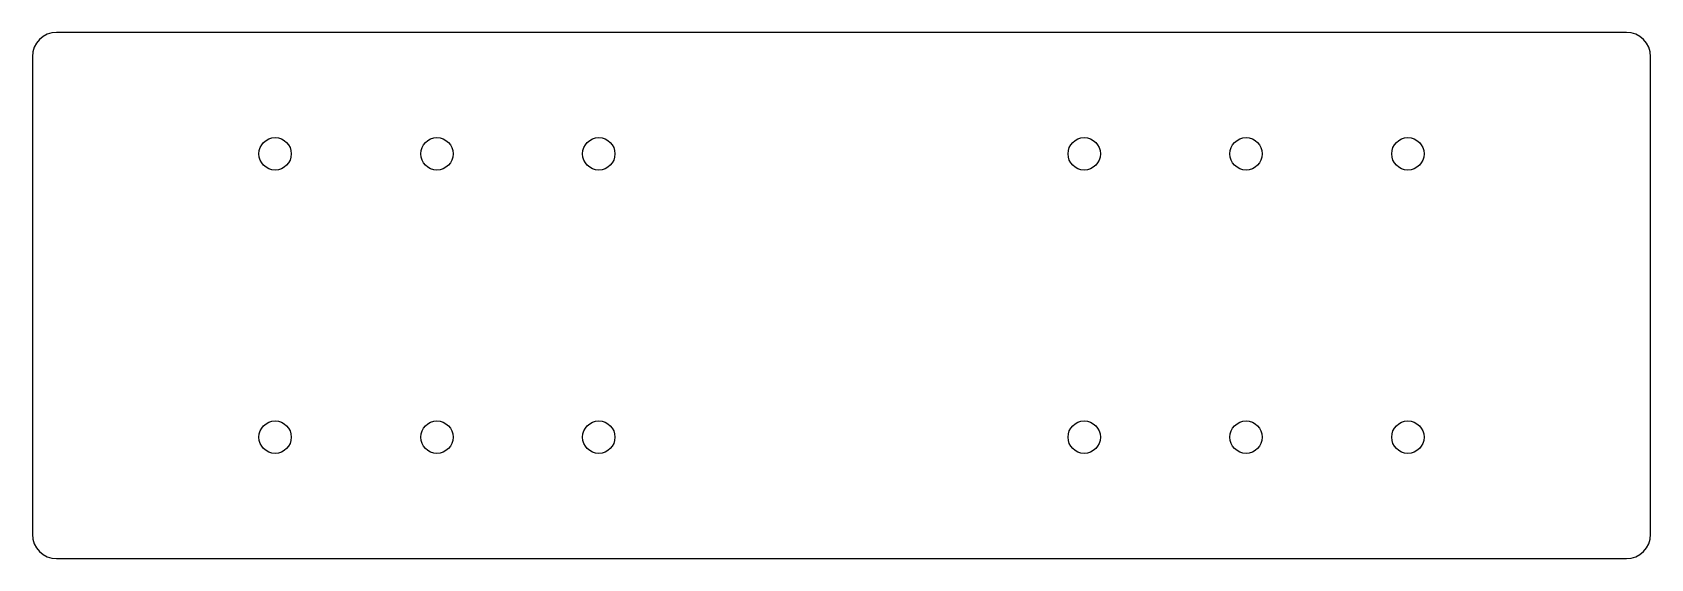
# Model space of a CAD drawing. Extents: x 0 to 200, y 0 to 65.
import ezdxf

# ---------------------------------------------------------------- set-up
doc = ezdxf.new("R2010")
doc.units = 0
doc.layers.add('b_Part_65x200_001_', color=7, linetype='CONTINUOUS')

msp = doc.modelspace()

# ---------------------------------------------------------------- linework, layer by layer
at = {"layer": 'b_Part_65x200_001_'}
for p, q in [((197, 65), (3, 65)), ((197, 65, 10), (3, 65, 10)), ((3, 65), (3, 65, 10)), ((197, 65), (3, 65)), ((3, 65), (3, 65, 10)), ((197, 65, 10), (3, 65, 10)), ((197, 65), (197, 65, 10)), ((197, 65), (197, 65, 10)), ((0, 62), (0, 3)), ((0, 62, 10), (0, 3, 10)), ((0, 62), (0, 3)), ((0, 62), (0, 62, 10)), ((0, 62, 10), (0, 3, 10)), ((0, 62), (0, 62, 10)), ((200, 3), (200, 62)), ((200, 3, 10), (200, 62, 10)), ((200, 3), (200, 62)), ((200, 62), (200, 62, 10)), ((200, 3, 10), (200, 62, 10)), ((200, 62), (200, 62, 10)), ((32, 50), (32, 50, 10)), ((32, 50), (32, 50, 10)), ((52, 50), (52, 50, 10)), ((52, 50), (52, 50, 10)), ((72, 50), (72, 50, 10)), ((72, 50), (72, 50, 10)), ((132, 50), (132, 50, 10)), ((132, 50), (132, 50, 10)), ((152, 50), (152, 50, 10)), ((152, 50), (152, 50, 10)), ((172, 50), (172, 50, 10)), ((172, 50), (172, 50, 10)), ((32, 15), (32, 15, 10)), ((32, 15), (32, 15, 10)), ((52, 15), (52, 15, 10)), ((52, 15), (52, 15, 10)), ((72, 15), (72, 15, 10)), ((72, 15), (72, 15, 10)), ((132, 15), (132, 15, 10)), ((132, 15), (132, 15, 10)), ((152, 15), (152, 15, 10)), ((152, 15), (152, 15, 10)), ((172, 15), (172, 15, 10)), ((172, 15), (172, 15, 10)), ((0, 3), (0, 3, 10)), ((0, 3), (0, 3, 10)), ((200, 3), (200, 3, 10)), ((200, 3), (200, 3, 10)), ((3, 0), (197, 0)), ((3, 0, 10), (197, 0, 10)), ((3, 0), (197, 0)), ((3, 0, 10), (197, 0, 10)), ((3, 0), (3, 0, 10)), ((3, 0), (3, 0, 10)), ((197, 0), (197, 0, 10)), ((197, 0), (197, 0, 10))]:
    msp.add_line(p, q, dxfattribs=at)
for centre in [(30, 50), (30, 50), (30, 50), (30, 50), (50, 50), (50, 50), (50, 50), (50, 50), (70, 50), (70, 50), (70, 50), (70, 50), (130, 50), (130, 50), (130, 50), (130, 50), (150, 50), (150, 50), (150, 50), (150, 50), (170, 50), (170, 50), (170, 50), (170, 50), (30, 15), (30, 15), (30, 15), (30, 15), (50, 15), (50, 15), (50, 15), (50, 15), (70, 15), (70, 15), (70, 15), (70, 15), (130, 15), (130, 15), (130, 15), (130, 15), (150, 15), (150, 15), (150, 15), (150, 15), (170, 15), (170, 15), (170, 15), (170, 15)]:
    msp.add_circle(centre, 2, dxfattribs=at)
for centre, start, end in [((3, 62), 90, 180), ((3, 62, 10), 90, 180), ((3, 62), 90, 180), ((3, 62, 10), 90, 180), ((197, 62), 0, 90), ((197, 62, 10), 0, 90), ((197, 62), 0, 90), ((197, 62, 10), 0, 90), ((3, 3), 180, -90), ((3, 3), 180, -90), ((3, 3, 10), 180, -90), ((3, 3, 10), 180, -90), ((197, 3), -90, 0), ((197, 3), -90, 0), ((197, 3, 10), -90, 0), ((197, 3, 10), -90, 0)]:
    msp.add_arc(centre, 3, start, end, dxfattribs=at)

doc.saveas('drawing.dxf')
